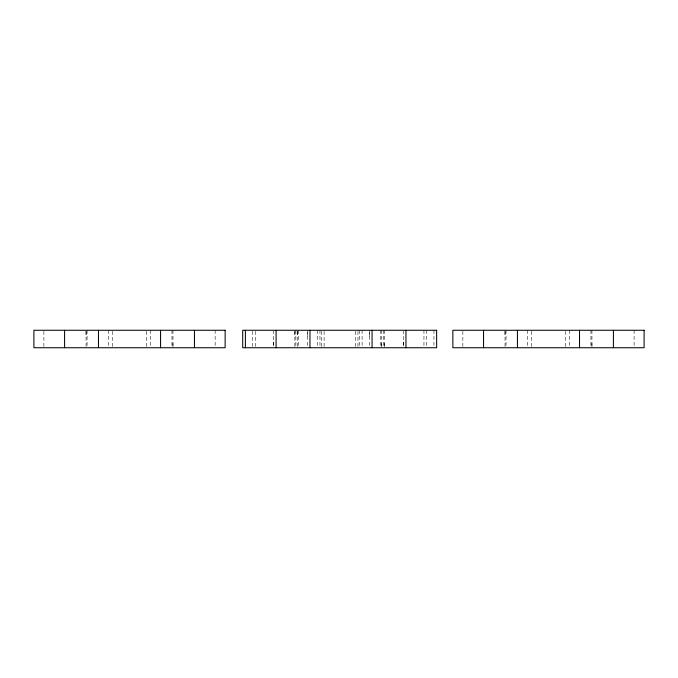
<?xml version="1.0" encoding="UTF-8"?>
<svg xmlns="http://www.w3.org/2000/svg" width="678" height="678" viewBox="0 0 678 678"><rect width="100%" height="100%" fill="white"/><g stroke="black" fill="none" stroke-linecap="round" stroke-linejoin="round"><path stroke-width="0.51" stroke-dasharray="3.39 2.54" d="M86.064 334.627L86.064 330.262M172.975 346.865L172.975 343.373M273.395 341.915L273.395 346.772L273.395 331.228M294.871 334.627L294.871 330.262M297.566 334.627L297.566 330.262M307.278 336.085L307.278 331.228M369.374 336.085L369.374 331.228M381.782 346.865L381.782 343.373M384.477 346.865L384.477 343.373M403.257 341.915L403.257 346.772L403.257 331.228M505.025 334.627L505.025 330.262M591.936 346.865L591.936 343.373M634.108 330.262L634.108 346.712M591.936 330.262L591.936 346.712M590.936 330.262L590.936 346.712M569.545 330.262L569.545 346.712M565.418 331.288L565.418 346.712M531.544 331.288L531.544 346.712M527.416 330.262L527.416 346.712M506.025 330.262L506.025 346.712M505.025 331.288L505.025 346.865M462.854 331.288L462.854 346.712M433.945 330.262L433.945 346.712M426.648 330.262L426.648 346.712M423.953 330.262L423.953 346.712M384.477 330.262L384.477 346.712M383.477 330.262L383.477 346.712M381.782 330.262L381.782 346.712M380.782 330.262L380.782 346.712M369.374 330.262L369.374 346.772M362.086 330.262L362.086 346.712M359.391 330.262L359.391 346.712M357.959 331.288L357.959 346.712M355.264 331.288L355.264 346.712M324.084 331.288L324.084 346.712M321.389 331.288L321.389 346.712M319.957 330.262L319.957 346.712M317.262 330.262L317.262 346.712M307.278 330.262L307.278 346.772M298.566 330.262L298.566 346.712M297.566 331.288L297.566 346.865M295.871 330.262L295.871 346.712M294.871 331.288L294.871 346.865M255.394 331.288L255.394 346.712M252.699 331.288L252.699 346.712M215.146 330.262L215.146 346.712M172.975 330.262L172.975 346.712M171.975 330.262L171.975 346.712M150.584 330.262L150.584 346.712M146.456 331.288L146.456 346.712M112.582 331.288L112.582 346.712M108.455 330.262L108.455 346.712M87.064 330.262L87.064 346.712M86.064 331.288L86.064 346.865M43.892 331.288L43.892 346.712"/><path stroke-width="1.02" d="M613.412 330.262L613.412 347.738M579.529 330.262L579.529 347.738M517.433 330.262L517.433 347.738M483.55 330.262L483.55 347.738M405.953 330.262L405.953 347.738M372.069 330.262L372.069 347.738M309.973 330.262L309.973 347.738M276.09 330.262L276.09 347.738M245.402 330.262L245.402 347.738M194.45 330.262L194.45 347.738M160.567 330.262L160.567 347.738M98.471 330.262L98.471 347.738M64.588 330.262L64.588 347.738M225.138 330.262L33.9 330.262L33.9 347.738L225.138 347.738L225.138 330.262M436.64 330.262L242.707 330.262L242.707 347.738L436.64 347.738L436.64 330.262M644.1 330.262L452.862 330.262L452.862 347.738L644.1 347.738L644.1 330.262"/></g></svg>
